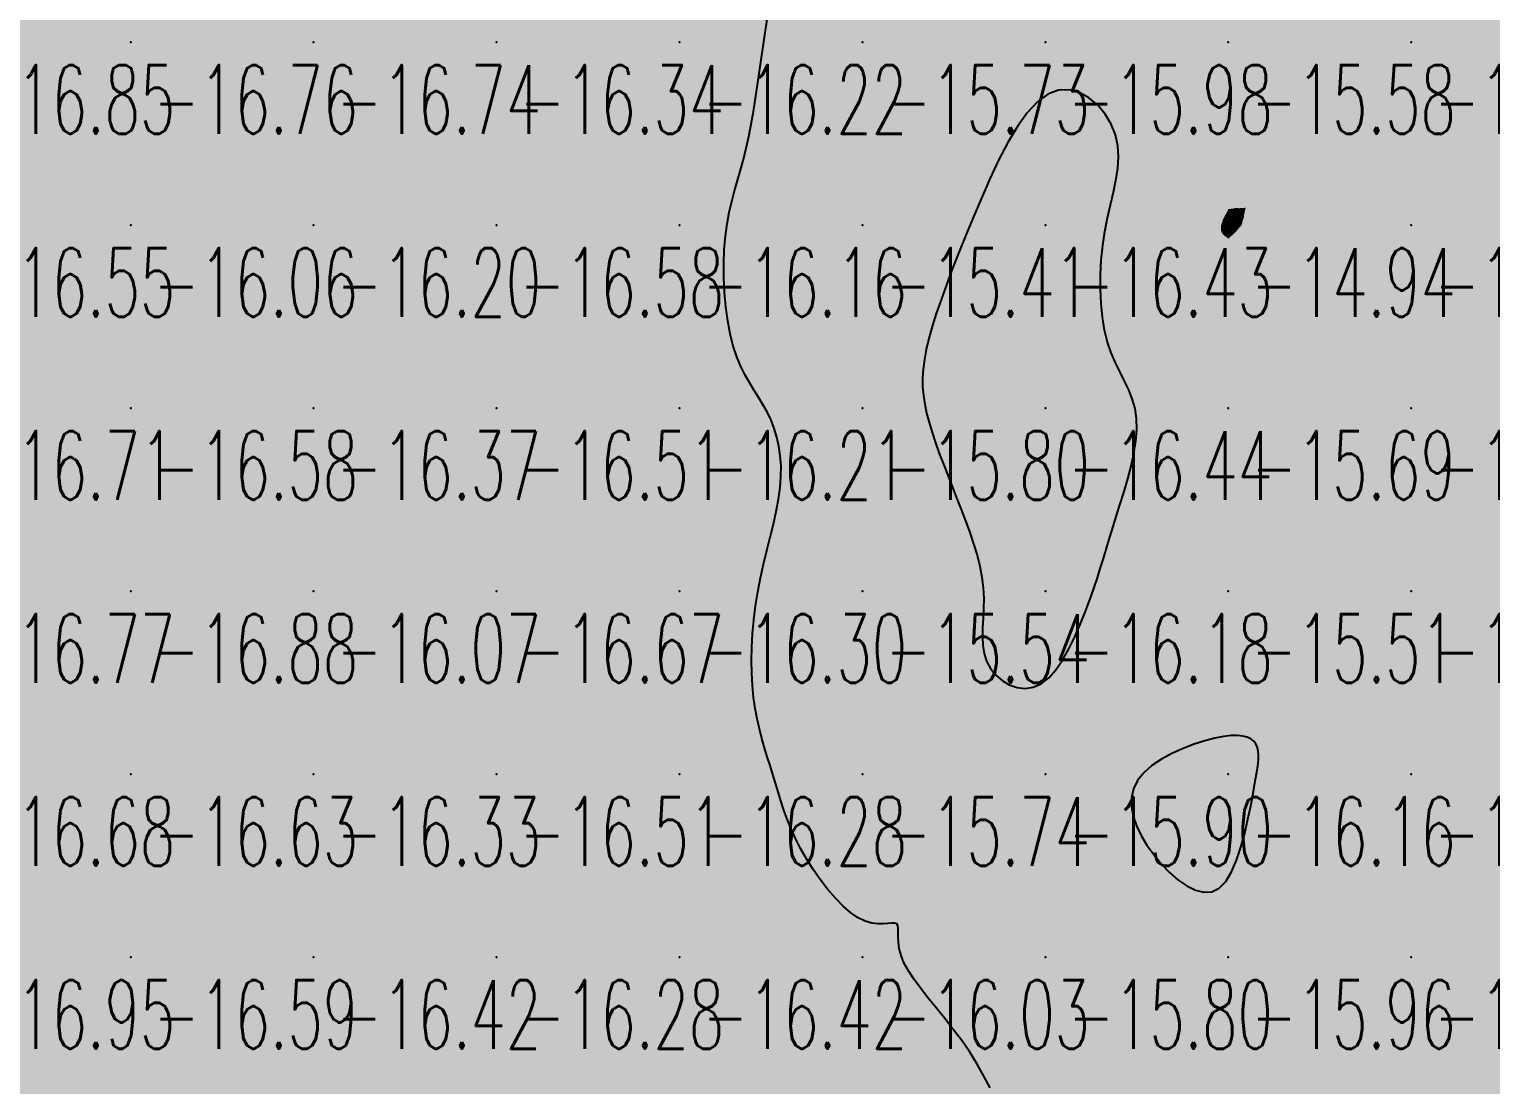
# Model space of a CAD drawing. Header units: millimetres. Extents: x 88261 to 90953, y 390274 to 392322.
# Drawn here: x 89384.7 to 89464.6, y 391890.3 to 391947.9 of the extents above; entities that cross this region are included whole.
import ezdxf
from ezdxf.enums import TextEntityAlignment as Align

# ---------------------------------------------------------------- set-up
doc = ezdxf.new("R2010")
doc.units = ezdxf.units.MM
doc.header["$LTSCALE"] = 25
for name, color, linetype in [('CN_03_00', 7, 'Continuous'), ('CN_04_00', 242, 'Continuous'), ('COTEAlt', 7, 'Continuous'), ('TN_COLORIAGE', 7, 'Continuous')]:
    doc.layers.add(name, color=color, linetype=linetype)
doc.styles.add('Simplex 1.0', font='Simplex.shx', dxfattribs={"width": 0.99, "height": 2.5})
doc.styles.get("Standard").update_dxf_attribs({"font": 'times.ttf'})

# ---------------------------------------------------------------- blocks, each defined once
blk = doc.blocks.new('COTE')
at = {"color": 0}
blk.add_point((0, 0), dxfattribs=at)
at = {"layer": 'COTEAlt'}
blk.add_attdef('ALT', text='', height=3.75, dxfattribs=at).set_placement((1.25, -1.25), align=Align.TOP_LEFT)

msp = doc.modelspace()

# ---------------------------------------------------------------- linework, layer by layer
at = {"layer": 'CN_03_00', "elevation": -16, "flags": 128}
msp.add_lwpolyline([(89437.227, 391890.093), (89436.893, 391890.744), (89436.519, 391891.397), (89436.111, 391892.044), (89435.674, 391892.678), (89435.217, 391893.292), (89434.752, 391893.885), (89434.291, 391894.455), (89433.848, 391895.002), (89433.436, 391895.523), (89433.069, 391896.018), (89432.759, 391896.487), (89432.52, 391896.927), (89432.359, 391897.337), (89432.266, 391897.714), (89432.221, 391898.054), (89432.208, 391898.353), (89432.209, 391898.607), (89432.207, 391898.812), (89432.184, 391898.965), (89432.123, 391899.061), (89432.01, 391899.1), (89431.845, 391899.1), (89431.633, 391899.079), (89431.379, 391899.058), (89431.086, 391899.058), (89430.758, 391899.098), (89430.4, 391899.199), (89430.016, 391899.381), (89429.611, 391899.659), (89429.192, 391900.022), (89428.768, 391900.457), (89428.348, 391900.948), (89427.939, 391901.48), (89427.551, 391902.039), (89427.191, 391902.608), (89426.867, 391903.174), (89426.587, 391903.723), (89426.345, 391904.256), (89426.136, 391904.775), (89425.952, 391905.281), (89425.788, 391905.777), (89425.637, 391906.266), (89425.493, 391906.748), (89425.349, 391907.228), (89425.2, 391907.707), (89425.049, 391908.19), (89424.899, 391908.682), (89424.754, 391909.187), (89424.618, 391909.71), (89424.495, 391910.256), (89424.389, 391910.83), (89424.302, 391911.437), (89424.24, 391912.08), (89424.201, 391912.756), (89424.189, 391913.458), (89424.202, 391914.184), (89424.241, 391914.926), (89424.308, 391915.68), (89424.403, 391916.442), (89424.526, 391917.205), (89424.676, 391917.965), (89424.846, 391918.719), (89425.027, 391919.462), (89425.208, 391920.192), (89425.38, 391920.904), (89425.534, 391921.596), (89425.661, 391922.264), (89425.751, 391922.904), (89425.796, 391923.513), (89425.798, 391924.093), (89425.759, 391924.644), (89425.682, 391925.167), (89425.57, 391925.663), (89425.426, 391926.134), (89425.252, 391926.581), (89425.052, 391927.005), (89424.828, 391927.408), (89424.588, 391927.801), (89424.338, 391928.197), (89424.085, 391928.607), (89423.836, 391929.044), (89423.597, 391929.52), (89423.377, 391930.046), (89423.181, 391930.635), (89423.016, 391931.295), (89422.883, 391932.014), (89422.782, 391932.775), (89422.712, 391933.562), (89422.675, 391934.358), (89422.67, 391935.147), (89422.697, 391935.913), (89422.756, 391936.639), (89422.847, 391937.313), (89422.964, 391937.942), (89423.102, 391938.539), (89423.255, 391939.115), (89423.417, 391939.681), (89423.582, 391940.249), (89423.744, 391940.832), (89423.898, 391941.44), (89424.04, 391942.083), (89424.17, 391942.757), (89424.29, 391943.457), (89424.403, 391944.177), (89424.512, 391944.911), (89424.618, 391945.653), (89424.725, 391946.397), (89424.835, 391947.138), (89424.948, 391947.869), (89425.062, 391948.591)], dxfattribs=at)
for points in [[(89436.879, 391916.843), (89436.87, 391916.291), (89436.842, 391915.757), (89436.815, 391915.243), (89436.804, 391914.75), (89436.826, 391914.279), (89436.898, 391913.831), (89437.037, 391913.407), (89437.255, 391913.012), (89437.543, 391912.656), (89437.889, 391912.355), (89438.279, 391912.123), (89438.7, 391911.974), (89439.138, 391911.923), (89439.582, 391911.985), (89440.016, 391912.173), (89440.431, 391912.496), (89440.823, 391912.938), (89441.193, 391913.474), (89441.539, 391914.081), (89441.86, 391914.737), (89442.157, 391915.418), (89442.428, 391916.101), (89442.673, 391916.762), (89442.892, 391917.383), (89443.09, 391917.971), (89443.272, 391918.535), (89443.444, 391919.087), (89443.612, 391919.636), (89443.78, 391920.194), (89443.955, 391920.771), (89444.142, 391921.377), (89444.343, 391922.02), (89444.55, 391922.692), (89444.751, 391923.382), (89444.933, 391924.076), (89445.084, 391924.765), (89445.193, 391925.436), (89445.247, 391926.077), (89445.235, 391926.677), (89445.149, 391927.229), (89445.001, 391927.743), (89444.804, 391928.233), (89444.575, 391928.715), (89444.33, 391929.203), (89444.083, 391929.712), (89443.85, 391930.257), (89443.647, 391930.852), (89443.485, 391931.507), (89443.368, 391932.216), (89443.292, 391932.965), (89443.257, 391933.743), (89443.262, 391934.537), (89443.305, 391935.336), (89443.384, 391936.127), (89443.499, 391936.898), (89443.645, 391937.639), (89443.806, 391938.352), (89443.966, 391939.038), (89444.104, 391939.7), (89444.203, 391940.343), (89444.245, 391940.967), (89444.212, 391941.577), (89444.084, 391942.175), (89443.85, 391942.759), (89443.52, 391943.309), (89443.109, 391943.797), (89442.632, 391944.197), (89442.106, 391944.485), (89441.546, 391944.632), (89440.968, 391944.614), (89440.387, 391944.404), (89439.817, 391943.986), (89439.261, 391943.383), (89438.721, 391942.627), (89438.198, 391941.75), (89437.695, 391940.785), (89437.212, 391939.765), (89436.752, 391938.722), (89436.315, 391937.689), (89435.903, 391936.693), (89435.519, 391935.74), (89435.163, 391934.834), (89434.838, 391933.974), (89434.546, 391933.164), (89434.288, 391932.404), (89434.066, 391931.697), (89433.883, 391931.045), (89433.739, 391930.446), (89433.633, 391929.893), (89433.566, 391929.376), (89433.535, 391928.884), (89433.54, 391928.407), (89433.579, 391927.935), (89433.652, 391927.458), (89433.757, 391926.965), (89433.893, 391926.448), (89434.057, 391925.909), (89434.244, 391925.349), (89434.451, 391924.771), (89434.674, 391924.178), (89434.909, 391923.573), (89435.152, 391922.958), (89435.399, 391922.336), (89435.647, 391921.709), (89435.889, 391921.08), (89436.118, 391920.452), (89436.329, 391919.827), (89436.514, 391919.208), (89436.668, 391918.598), (89436.784, 391917.998), (89436.855, 391917.413), (89436.879, 391916.843)], [(89450.111, 391901.38), (89450.426, 391901.901), (89450.702, 391902.536), (89450.941, 391903.25), (89451.148, 391904.007), (89451.324, 391904.772), (89451.474, 391905.509), (89451.601, 391906.182), (89451.708, 391906.764), (89451.793, 391907.257), (89451.855, 391907.671), (89451.892, 391908.015), (89451.902, 391908.3), (89451.884, 391908.536), (89451.835, 391908.732), (89451.754, 391908.899), (89451.639, 391909.044), (89451.485, 391909.165), (89451.288, 391909.261), (89451.045, 391909.325), (89450.749, 391909.356), (89450.398, 391909.349), (89449.986, 391909.301), (89449.509, 391909.208), (89448.967, 391909.067), (89448.381, 391908.88), (89447.774, 391908.649), (89447.171, 391908.375), (89446.596, 391908.061), (89446.075, 391907.708), (89445.63, 391907.32), (89445.287, 391906.897), (89445.065, 391906.443), (89444.958, 391905.962), (89444.957, 391905.461), (89445.051, 391904.944), (89445.229, 391904.419), (89445.482, 391903.89), (89445.799, 391903.363), (89446.17, 391902.844), (89446.584, 391902.341), (89447.03, 391901.873), (89447.497, 391901.462), (89447.974, 391901.13), (89448.449, 391900.896), (89448.911, 391900.784), (89449.349, 391900.815), (89449.752, 391901.009), (89450.111, 391901.38)]]:
    msp.add_lwpolyline(points, close=True, dxfattribs=at)
at = {"layer": 'CN_04_00', "elevation": -15, "flags": 128}
msp.add_lwpolyline([(89450.379, 391936.708), (89450.455, 391936.756), (89450.532, 391936.818), (89450.61, 391936.892), (89450.687, 391936.976), (89450.761, 391937.069), (89450.831, 391937.168), (89450.894, 391937.273), (89450.949, 391937.38), (89450.995, 391937.489), (89451.031, 391937.596), (89451.054, 391937.698), (89451.065, 391937.795), (89451.061, 391937.882), (89451.042, 391937.958), (89451.005, 391938.021), (89450.951, 391938.068), (89450.882, 391938.1), (89450.801, 391938.117), (89450.712, 391938.118), (89450.619, 391938.106), (89450.524, 391938.08), (89450.432, 391938.04), (89450.345, 391937.987), (89450.266, 391937.921), (89450.196, 391937.846), (89450.134, 391937.762), (89450.081, 391937.674), (89450.034, 391937.584), (89449.995, 391937.494), (89449.962, 391937.406), (89449.936, 391937.324), (89449.915, 391937.249), (89449.901, 391937.182), (89449.892, 391937.12), (89449.889, 391937.063), (89449.892, 391937.01), (89449.901, 391936.96), (89449.916, 391936.912), (89449.936, 391936.865), (89449.963, 391936.818), (89449.995, 391936.774), (89450.033, 391936.734), (89450.077, 391936.7), (89450.126, 391936.676), (89450.181, 391936.662), (89450.242, 391936.662), (89450.308, 391936.676), (89450.379, 391936.708)], close=True, dxfattribs=at)
at = {"layer": 'TN_COLORIAGE', "color": 183}
for points in [[(89380.249, 391957.239, -16.871), (89380.249, 391947.239, -16.871), (89390.249, 391957.239, -16.871)], [(89380.249, 391947.239, -16.871), (89390.249, 391947.239, -16.871), (89390.249, 391957.239, -16.871)], [(89390.249, 391957.239, -16.966), (89390.249, 391947.239, -16.966), (89400.249, 391957.239, -16.966)], [(89390.249, 391947.239, -16.966), (89400.249, 391947.239, -16.966), (89400.249, 391957.239, -16.966)], [(89400.249, 391947.239, -16.666), (89410.249, 391947.239, -16.666), (89410.249, 391957.239, -16.666)], [(89400.249, 391957.239, -16.666), (89400.249, 391947.239, -16.666), (89410.249, 391957.239, -16.666)], [(89410.249, 391957.239, -16.138), (89410.249, 391947.239, -16.138), (89420.249, 391957.239, -16.138)], [(89410.249, 391947.239, -16.138), (89420.249, 391947.239, -16.138), (89420.249, 391957.239, -16.138)], [(89420.249, 391947.239, -16), (89425.837, 391952.828, -16), (89420.249, 391957.239, -16), (89424.669, 391957.239, -16)], [(89424.781, 391947.239, -16.221), (89425.837, 391952.828, -16.221), (89420.249, 391947.239, -16.221)], [(89380.249, 391947.239, -16.764), (89380.249, 391937.239, -16.764), (89390.249, 391947.239, -16.764)], [(89380.249, 391937.239, -16.764), (89390.249, 391937.239, -16.764), (89390.249, 391947.239, -16.764)], [(89390.249, 391947.239, -16.737), (89390.249, 391937.239, -16.737), (89400.249, 391947.239, -16.737)], [(89390.249, 391937.239, -16.737), (89400.249, 391937.239, -16.737), (89400.249, 391947.239, -16.737)], [(89400.249, 391947.239, -16.335), (89400.249, 391937.239, -16.335), (89410.249, 391947.239, -16.335)], [(89400.249, 391937.239, -16.335), (89410.249, 391937.239, -16.335), (89410.249, 391947.239, -16.335)], [(89410.249, 391937.239, -16.221), (89420.249, 391937.239, -16.221), (89420.249, 391947.239, -16.221)], [(89410.249, 391947.239, -16.221), (89410.249, 391937.239, -16.221), (89420.249, 391947.239, -16.221)], [(89420.249, 391947.239, -16), (89424.781, 391947.239, -16), (89420.249, 391937.239, -16), (89424.05, 391941.04, -16)], [(89436.046, 391937.239, -16.429), (89440.249, 391946.729, -16.429), (89440.249, 391937.239, -16.429)], [(89445.28, 391942.271, -16.429), (89440.249, 391946.729, -16.429), (89440.249, 391937.239, -16.429)], [(89443.136, 391937.239, -16.429), (89445.28, 391942.271, -16.429), (89440.249, 391937.239, -16.429)], [(89422.411, 391937.239, -16.163), (89424.05, 391941.04, -16.163), (89420.249, 391937.239, -16.163)], [(89380.249, 391927.239, -16.058), (89390.249, 391927.239, -16.058), (89390.249, 391937.239, -16.058)], [(89380.249, 391937.239, -16.058), (89380.249, 391927.239, -16.058), (89390.249, 391937.239, -16.058)], [(89390.249, 391937.239, -16.202), (89390.249, 391927.239, -16.202), (89400.249, 391937.239, -16.202)], [(89390.249, 391927.239, -16.202), (89400.249, 391927.239, -16.202), (89400.249, 391937.239, -16.202)], [(89400.249, 391937.239, -16.581), (89400.249, 391927.239, -16.581), (89410.249, 391937.239, -16.581)], [(89400.249, 391927.239, -16.581), (89410.249, 391927.239, -16.581), (89410.249, 391937.239, -16.581)], [(89410.249, 391927.239, -16.163), (89420.249, 391927.239, -16.163), (89420.249, 391937.239, -16.163)], [(89410.249, 391937.239, -16.163), (89410.249, 391927.239, -16.163), (89420.249, 391937.239, -16.163)], [(89420.249, 391927.239, -16), (89422.843, 391929.833, -16), (89420.249, 391937.239, -16), (89422.411, 391937.239, -16)], [(89440.249, 391927.239, -16), (89433.424, 391927.239, -16), (89440.249, 391937.239, -16), (89433.457, 391930.447, -16)], [(89436.046, 391937.239, -16.429), (89433.457, 391930.447, -16.429), (89440.249, 391937.239, -16.429)], [(89440.249, 391927.239, -16), (89443.168, 391930.158, -16), (89440.249, 391937.239, -16), (89443.136, 391937.239, -16)], [(89443.168, 391930.158, -16.435), (89446.072, 391927.239, -16.435), (89440.249, 391927.239, -16.435)], [(89422.843, 391929.833, -16.207), (89425.306, 391927.239, -16.207), (89420.249, 391927.239, -16.207)], [(89380.249, 391927.239, -16.583), (89380.249, 391917.239, -16.583), (89390.249, 391927.239, -16.583)], [(89380.249, 391917.239, -16.583), (89390.249, 391917.239, -16.583), (89390.249, 391927.239, -16.583)], [(89390.249, 391927.239, -16.371), (89390.249, 391917.239, -16.371), (89400.249, 391927.239, -16.371)], [(89390.249, 391917.239, -16.371), (89400.249, 391917.239, -16.371), (89400.249, 391927.239, -16.371)], [(89400.249, 391917.239, -16.509), (89410.249, 391917.239, -16.509), (89410.249, 391927.239, -16.509)], [(89400.249, 391927.239, -16.509), (89400.249, 391917.239, -16.509), (89410.249, 391927.239, -16.509)], [(89410.249, 391917.239, -16.207), (89420.249, 391917.239, -16.207), (89420.249, 391927.239, -16.207)], [(89410.249, 391927.239, -16.207), (89410.249, 391917.239, -16.207), (89420.249, 391927.239, -16.207)], [(89420.249, 391917.239, -16), (89426.245, 391923.236, -16), (89420.249, 391927.239, -16), (89425.306, 391927.239, -16)], [(89435.393, 391922.384, -16.435), (89433.424, 391927.239, -16.435), (89440.249, 391927.239, -16.435)], [(89440.249, 391927.239, -16), (89435.393, 391922.384, -16), (89440.249, 391917.239, -16), (89437.398, 391917.239, -16)], [(89440.249, 391927.239, -16), (89446.072, 391927.239, -16), (89440.249, 391917.239, -16), (89443.955, 391920.946, -16)], [(89424.216, 391917.239, -16.303), (89426.245, 391923.236, -16.303), (89420.249, 391917.239, -16.303)], [(89442.958, 391917.239, -16.184), (89443.955, 391920.946, -16.184), (89440.249, 391917.239, -16.184)], [(89380.249, 391917.239, -16.882), (89380.249, 391907.239, -16.882), (89390.249, 391917.239, -16.882)], [(89380.249, 391907.239, -16.882), (89390.249, 391907.239, -16.882), (89390.249, 391917.239, -16.882)], [(89390.249, 391917.239, -16.066), (89390.249, 391907.239, -16.066), (89400.249, 391917.239, -16.066)], [(89390.249, 391907.239, -16.066), (89400.249, 391907.239, -16.066), (89400.249, 391917.239, -16.066)], [(89400.249, 391907.239, -16.672), (89410.249, 391907.239, -16.672), (89410.249, 391917.239, -16.672)], [(89400.249, 391917.239, -16.672), (89400.249, 391907.239, -16.672), (89410.249, 391917.239, -16.672)], [(89410.249, 391907.239, -16.303), (89420.249, 391907.239, -16.303), (89420.249, 391917.239, -16.303)], [(89410.249, 391917.239, -16.303), (89410.249, 391907.239, -16.303), (89420.249, 391917.239, -16.303)], [(89420.249, 391917.239, -16), (89424.216, 391917.239, -16), (89420.249, 391907.239, -16), (89424.046, 391911.036, -16)], [(89436.144, 391913.135, -16.184), (89440.249, 391910.666, -16.184), (89440.249, 391917.239, -16.184)], [(89437.398, 391917.239, -16.184), (89436.144, 391913.135, -16.184), (89440.249, 391917.239, -16.184)], [(89442.958, 391917.239, -16.184), (89440.249, 391910.666, -16.184), (89440.249, 391917.239, -16.184)], [(89424.046, 391911.036, -16.282), (89425.415, 391907.239, -16.282), (89420.249, 391907.239, -16.282)], [(89450.249, 391909.725, -16.164), (89443.942, 391907.239, -16.164), (89450.249, 391907.239, -16.164)], [(89452.116, 391909.107, -16.164), (89450.249, 391909.725, -16.164), (89450.249, 391907.239, -16.164)], [(89451.81, 391907.239, -16.164), (89452.116, 391909.107, -16.164), (89450.249, 391907.239, -16.164)], [(89380.249, 391897.239, -16.63), (89390.249, 391897.239, -16.63), (89390.249, 391907.239, -16.63)], [(89380.249, 391907.239, -16.63), (89380.249, 391897.239, -16.63), (89390.249, 391907.239, -16.63)], [(89390.249, 391897.239, -16.328), (89400.249, 391897.239, -16.328), (89400.249, 391907.239, -16.328)], [(89390.249, 391907.239, -16.328), (89390.249, 391897.239, -16.328), (89400.249, 391907.239, -16.328)], [(89400.249, 391897.239, -16.51), (89410.249, 391897.239, -16.51), (89410.249, 391907.239, -16.51)], [(89400.249, 391907.239, -16.51), (89400.249, 391897.239, -16.51), (89410.249, 391907.239, -16.51)], [(89410.249, 391907.239, -16.282), (89410.249, 391897.239, -16.282), (89420.249, 391907.239, -16.282)], [(89410.249, 391897.239, -16.282), (89420.249, 391897.239, -16.282), (89420.249, 391907.239, -16.282)], [(89420.249, 391897.239, -16), (89426.385, 391903.375, -16), (89420.249, 391907.239, -16), (89425.415, 391907.239, -16)], [(89445.708, 391902.698, -16.164), (89443.942, 391907.239, -16.164), (89450.249, 391907.239, -16.164)], [(89445.708, 391902.698, -16.164), (89450.249, 391899.03, -16.164), (89450.249, 391907.239, -16.164)], [(89451.81, 391907.239, -16.164), (89450.249, 391899.03, -16.164), (89450.249, 391907.239, -16.164)], [(89420.249, 391897.239, -16), (89426.385, 391903.375, -16), (89430.249, 391897.239, -16), (89430.249, 391898.302, -16)], [(89431.624, 391897.239, -16.031), (89432.716, 391899.706, -16.031), (89430.249, 391897.239, -16.031)], [(89430.249, 391898.302, -16.031), (89432.716, 391899.706, -16.031), (89430.249, 391897.239, -16.031)], [(89380.249, 391893.79, -16.586), (89382.122, 391889.113, -16.586), (89380.249, 391897.239, -16.586), (89390.249, 391897.239, -16.586)], [(89382.43, 391887.239, -16.586), (89382.122, 391889.113, -16.586), (89390.249, 391887.239, -16.586), (89390.249, 391897.239, -16.586)], [(89390.249, 391887.239, -16.424), (89400.249, 391887.239, -16.424), (89400.249, 391897.239, -16.424)], [(89390.249, 391897.239, -16.424), (89390.249, 391887.239, -16.424), (89400.249, 391897.239, -16.424)], [(89400.249, 391897.239, -16.284), (89400.249, 391887.239, -16.284), (89410.249, 391897.239, -16.284)], [(89400.249, 391887.239, -16.284), (89410.249, 391887.239, -16.284), (89410.249, 391897.239, -16.284)], [(89410.249, 391897.239, -16.419), (89410.249, 391887.239, -16.419), (89420.249, 391897.239, -16.419)], [(89410.249, 391887.239, -16.419), (89420.249, 391887.239, -16.419), (89420.249, 391897.239, -16.419)], [(89420.249, 391887.239, -16.031), (89430.249, 391887.239, -16.031), (89430.249, 391897.239, -16.031)], [(89420.249, 391897.239, -16.031), (89420.249, 391887.239, -16.031), (89430.249, 391897.239, -16.031)], [(89430.249, 391887.239, -16), (89435.906, 391892.897, -16), (89430.249, 391897.239, -16), (89431.624, 391897.239, -16)], [(89435.906, 391892.897, -16.256), (89438.796, 391887.239, -16.256), (89430.249, 391887.239, -16.256)]]:
    msp.add_solid(points, dxfattribs=at)
at = {"layer": 'TN_COLORIAGE', "color": 241}
for points in [[(89425.837, 391952.828, -15.734), (89424.781, 391947.239, -15.734), (89430.249, 391957.239, -15.734), (89430.249, 391947.239, -15.734)], [(89430.249, 391957.239, -15.601), (89430.249, 391947.239, -15.601), (89440.249, 391957.239, -15.601)], [(89430.249, 391947.239, -15.601), (89440.249, 391947.239, -15.601), (89440.249, 391957.239, -15.601)], [(89440.249, 391957.239, -15.747), (89440.249, 391947.239, -15.747), (89450.249, 391957.239, -15.747)], [(89440.249, 391947.239, -15.747), (89450.249, 391947.239, -15.747), (89450.249, 391957.239, -15.747)], [(89450.249, 391957.239, -15.356), (89450.249, 391947.239, -15.356), (89460.249, 391957.239, -15.356)], [(89450.249, 391947.239, -15.356), (89460.249, 391947.239, -15.356), (89460.249, 391957.239, -15.356)], [(89460.249, 391947.239, -15.321), (89470.249, 391947.239, -15.321), (89470.249, 391957.239, -15.321)], [(89460.249, 391957.239, -15.321), (89460.249, 391947.239, -15.321), (89470.249, 391957.239, -15.321)], [(89424.05, 391941.04, -15.409), (89422.411, 391937.239, -15.409), (89430.249, 391947.239, -15.409), (89430.249, 391937.239, -15.409)], [(89424.05, 391941.04, -15.734), (89424.781, 391947.239, -15.734), (89430.249, 391947.239, -15.734)], [(89430.249, 391947.239, -15.977), (89430.249, 391937.239, -15.977), (89440.249, 391947.239, -15.977)], [(89440.249, 391946.729, -15.409), (89436.046, 391937.239, -15.409), (89440.249, 391947.239, -15.409), (89430.249, 391937.239, -15.409)], [(89440.249, 391946.729, -15.577), (89445.28, 391942.271, -15.577), (89440.249, 391947.239, -15.577), (89450.249, 391947.239, -15.577)], [(89445.28, 391942.271, -15), (89443.136, 391937.239, -15), (89450.249, 391947.239, -15), (89449.873, 391937.239, -15)], [(89449.873, 391937.239, -15.577), (89450.249, 391938.122, -15.577), (89450.249, 391947.239, -15.577)], [(89450.249, 391947.239, -15), (89450.249, 391938.122, -15), (89460.249, 391947.239, -15), (89451.201, 391938.191, -15)], [(89460.249, 391937.239, -15), (89450.978, 391937.239, -15), (89460.249, 391947.239, -15), (89451.201, 391938.191, -15)], [(89460.249, 391937.239, -15.068), (89470.249, 391937.239, -15.068), (89470.249, 391947.239, -15.068)], [(89460.249, 391947.239, -15.068), (89460.249, 391937.239, -15.068), (89470.249, 391947.239, -15.068)], [(89422.411, 391937.239, -15.409), (89422.843, 391929.833, -15.409), (89430.249, 391937.239, -15.409)], [(89425.306, 391927.239, -15.409), (89422.843, 391929.833, -15.409), (89430.249, 391927.239, -15.409), (89430.249, 391937.239, -15.409)], [(89433.457, 391930.447, -15.409), (89436.046, 391937.239, -15.409), (89430.249, 391927.239, -15.409), (89430.249, 391937.239, -15.409)], [(89443.136, 391937.239, -15), (89443.168, 391930.158, -15), (89449.873, 391937.239, -15), (89449.874, 391936.865, -15)], [(89450.249, 391927.239, -15.71), (89460.249, 391927.239, -15.71), (89460.249, 391937.239, -15.71)], [(89460.249, 391937.239, -15), (89450.978, 391937.239, -15), (89450.249, 391927.239, -15), (89450.249, 391936.489, -15)], [(89460.249, 391927.239, -15.508), (89470.249, 391927.239, -15.508), (89470.249, 391937.239, -15.508)], [(89460.249, 391937.239, -15.508), (89460.249, 391927.239, -15.508), (89470.249, 391937.239, -15.508)], [(89446.072, 391927.239, -15), (89443.168, 391930.158, -15), (89450.249, 391927.239, -15), (89449.874, 391936.865, -15)], [(89449.874, 391936.865, -15.688), (89450.249, 391936.489, -15.688), (89450.249, 391927.239, -15.688)], [(89433.457, 391930.447, -15.798), (89433.424, 391927.239, -15.798), (89430.249, 391927.239, -15.798)], [(89426.245, 391923.236, -15.539), (89424.216, 391917.239, -15.539), (89430.249, 391927.239, -15.539), (89430.249, 391917.239, -15.539)], [(89425.306, 391927.239, -15.798), (89426.245, 391923.236, -15.798), (89430.249, 391927.239, -15.798)], [(89433.424, 391927.239, -15.539), (89435.393, 391922.384, -15.539), (89430.249, 391927.239, -15.539), (89430.249, 391917.239, -15.539)], [(89443.955, 391920.946, -15.505), (89442.958, 391917.239, -15.505), (89450.249, 391927.239, -15.505), (89450.249, 391917.239, -15.505)], [(89443.955, 391920.946, -15.688), (89446.072, 391927.239, -15.688), (89450.249, 391927.239, -15.688)], [(89450.249, 391917.239, -15.378), (89460.249, 391917.239, -15.378), (89460.249, 391927.239, -15.378)], [(89450.249, 391927.239, -15.378), (89450.249, 391917.239, -15.378), (89460.249, 391927.239, -15.378)], [(89460.249, 391917.239, -15.694), (89470.249, 391917.239, -15.694), (89470.249, 391927.239, -15.694)], [(89460.249, 391927.239, -15.694), (89460.249, 391917.239, -15.694), (89470.249, 391927.239, -15.694)], [(89437.398, 391917.239, -15.539), (89435.393, 391922.384, -15.539), (89430.249, 391917.239, -15.539)], [(89424.046, 391911.036, -15.539), (89424.216, 391917.239, -15.539), (89430.249, 391917.239, -15.539)], [(89425.415, 391907.239, -15.539), (89424.046, 391911.036, -15.539), (89430.249, 391907.239, -15.539), (89430.249, 391917.239, -15.539)], [(89436.144, 391913.135, -15.539), (89437.398, 391917.239, -15.539), (89430.249, 391907.239, -15.539), (89430.249, 391917.239, -15.539)], [(89443.942, 391907.239, -15.505), (89450.249, 391909.725, -15.505), (89440.249, 391907.239, -15.505), (89450.249, 391917.239, -15.505)], [(89440.249, 391910.666, -15.505), (89442.958, 391917.239, -15.505), (89440.249, 391907.239, -15.505), (89450.249, 391917.239, -15.505)], [(89450.249, 391909.725, -15.287), (89452.116, 391909.107, -15.287), (89450.249, 391917.239, -15.287), (89460.249, 391917.239, -15.287)], [(89452.116, 391909.107, -15.116), (89451.81, 391907.239, -15.116), (89460.249, 391917.239, -15.116), (89460.249, 391907.239, -15.116)], [(89460.249, 391917.239, -15.487), (89460.249, 391907.239, -15.487), (89470.249, 391917.239, -15.487)], [(89460.249, 391907.239, -15.487), (89470.249, 391907.239, -15.487), (89470.249, 391917.239, -15.487)], [(89440.249, 391910.666, -15.736), (89436.144, 391913.135, -15.736), (89440.249, 391907.239, -15.736), (89430.249, 391907.239, -15.736)], [(89425.415, 391907.239, -15.736), (89426.385, 391903.375, -15.736), (89430.249, 391907.239, -15.736)], [(89430.249, 391898.302, -15.736), (89426.385, 391903.375, -15.736), (89430.249, 391907.239, -15.736)], [(89432.716, 391899.706, -15.736), (89430.249, 391898.302, -15.736), (89440.249, 391907.239, -15.736), (89430.249, 391907.239, -15.736)], [(89432.716, 391899.706, -15.803), (89431.624, 391897.239, -15.803), (89440.249, 391907.239, -15.803), (89440.249, 391897.239, -15.803)], [(89443.942, 391907.239, -15.803), (89445.708, 391902.698, -15.803), (89440.249, 391907.239, -15.803), (89440.249, 391897.239, -15.803)], [(89450.249, 391899.03, -15.116), (89451.81, 391907.239, -15.116), (89450.249, 391897.239, -15.116), (89460.249, 391907.239, -15.116)], [(89450.249, 391897.239, -15.116), (89460.249, 391897.239, -15.116), (89460.249, 391907.239, -15.116)], [(89460.249, 391907.239, -15.299), (89460.249, 391897.239, -15.299), (89470.249, 391907.239, -15.299)], [(89460.249, 391897.239, -15.299), (89470.249, 391897.239, -15.299), (89470.249, 391907.239, -15.299)], [(89450.249, 391899.03, -15.803), (89445.708, 391902.698, -15.803), (89450.249, 391897.239, -15.803), (89440.249, 391897.239, -15.803)], [(89431.624, 391897.239, -15.803), (89435.906, 391892.897, -15.803), (89440.249, 391897.239, -15.803)], [(89438.796, 391887.239, -15.803), (89435.906, 391892.897, -15.803), (89440.249, 391887.239, -15.803), (89440.249, 391897.239, -15.803)], [(89440.249, 391897.239, -15.964), (89440.249, 391887.239, -15.964), (89450.249, 391897.239, -15.964)], [(89440.249, 391887.239, -15.964), (89450.249, 391887.239, -15.964), (89450.249, 391897.239, -15.964)], [(89450.249, 391897.239, -15.588), (89450.249, 391887.239, -15.588), (89460.249, 391897.239, -15.588)], [(89450.249, 391887.239, -15.588), (89460.249, 391887.239, -15.588), (89460.249, 391897.239, -15.588)], [(89460.249, 391887.239, -15.436), (89470.249, 391887.239, -15.436), (89470.249, 391897.239, -15.436)], [(89460.249, 391897.239, -15.436), (89460.249, 391887.239, -15.436), (89470.249, 391897.239, -15.436)]]:
    msp.add_solid(points, dxfattribs=at)
at = {"layer": 'TN_COLORIAGE', "color": 231}
for points in [[(89450.249, 391938.122, -14.944), (89449.873, 391937.239, -14.944), (89450.249, 391937.239, -14.944)], [(89451.201, 391938.191, -14.944), (89450.249, 391938.122, -14.944), (89450.249, 391937.239, -14.944)], [(89451.201, 391938.191, -14.944), (89450.978, 391937.239, -14.944), (89450.249, 391937.239, -14.944)], [(89449.873, 391937.239, -14.944), (89449.874, 391936.865, -14.944), (89450.249, 391937.239, -14.944)], [(89450.249, 391936.489, -14.944), (89449.874, 391936.865, -14.944), (89450.249, 391937.239, -14.944)], [(89450.249, 391936.489, -14.944), (89450.978, 391937.239, -14.944), (89450.249, 391937.239, -14.944)]]:
    msp.add_solid(points, dxfattribs=at)

# ---------------------------------------------------------------- block references
at = {"layer": 'COTEAlt'}
ref = msp.add_blockref('COTE', (89380.249, 391947.239), dxfattribs=at)
ref.add_attrib('ALT', '-16.85', dxfattribs={"height": 3.75, "style": 'Simplex 1.0', "width": 0.6}).set_placement((89381.499, 391945.989), align=Align.TOP_LEFT)
ref = msp.add_blockref('COTE', (89390.249, 391947.239), dxfattribs=at)
ref.add_attrib('ALT', '-16.76', dxfattribs={"height": 3.75, "style": 'Simplex 1.0', "width": 0.6}).set_placement((89391.499, 391945.989), align=Align.TOP_LEFT)
ref = msp.add_blockref('COTE', (89400.249, 391947.239), dxfattribs=at)
ref.add_attrib('ALT', '-16.74', dxfattribs={"height": 3.75, "style": 'Simplex 1.0', "width": 0.6}).set_placement((89401.499, 391945.989), align=Align.TOP_LEFT)
ref = msp.add_blockref('COTE', (89410.249, 391947.239), dxfattribs=at)
ref.add_attrib('ALT', '-16.34', dxfattribs={"height": 3.75, "style": 'Simplex 1.0', "width": 0.6}).set_placement((89411.499, 391945.989), align=Align.TOP_LEFT)
ref = msp.add_blockref('COTE', (89420.249, 391947.239), dxfattribs=at)
ref.add_attrib('ALT', '-16.22', dxfattribs={"height": 3.75, "style": 'Simplex 1.0', "width": 0.6}).set_placement((89421.499, 391945.989), align=Align.TOP_LEFT)
ref = msp.add_blockref('COTE', (89430.249, 391947.239), dxfattribs=at)
ref.add_attrib('ALT', '-15.73', dxfattribs={"height": 3.75, "style": 'Simplex 1.0', "width": 0.6}).set_placement((89431.499, 391945.989), align=Align.TOP_LEFT)
ref = msp.add_blockref('COTE', (89440.249, 391947.239), dxfattribs=at)
ref.add_attrib('ALT', '-15.98', dxfattribs={"height": 3.75, "style": 'Simplex 1.0', "width": 0.6}).set_placement((89441.499, 391945.989), align=Align.TOP_LEFT)
ref = msp.add_blockref('COTE', (89450.249, 391947.239), dxfattribs=at)
ref.add_attrib('ALT', '-15.58', dxfattribs={"height": 3.75, "style": 'Simplex 1.0', "width": 0.6}).set_placement((89451.499, 391945.989), align=Align.TOP_LEFT)
ref = msp.add_blockref('COTE', (89460.249, 391947.239), dxfattribs=at)
ref.add_attrib('ALT', '-15.53', dxfattribs={"height": 3.75, "style": 'Simplex 1.0', "width": 0.6}).set_placement((89461.499, 391945.989), align=Align.TOP_LEFT)
ref = msp.add_blockref('COTE', (89380.249, 391937.239), dxfattribs=at)
ref.add_attrib('ALT', '-16.55', dxfattribs={"height": 3.75, "style": 'Simplex 1.0', "width": 0.6}).set_placement((89381.499, 391935.989), align=Align.TOP_LEFT)
ref = msp.add_blockref('COTE', (89390.249, 391937.239), dxfattribs=at)
ref.add_attrib('ALT', '-16.06', dxfattribs={"height": 3.75, "style": 'Simplex 1.0', "width": 0.6}).set_placement((89391.499, 391935.989), align=Align.TOP_LEFT)
ref = msp.add_blockref('COTE', (89400.249, 391937.239), dxfattribs=at)
ref.add_attrib('ALT', '-16.20', dxfattribs={"height": 3.75, "style": 'Simplex 1.0', "width": 0.6}).set_placement((89401.499, 391935.989), align=Align.TOP_LEFT)
ref = msp.add_blockref('COTE', (89410.249, 391937.239), dxfattribs=at)
ref.add_attrib('ALT', '-16.58', dxfattribs={"height": 3.75, "style": 'Simplex 1.0', "width": 0.6}).set_placement((89411.499, 391935.989), align=Align.TOP_LEFT)
ref = msp.add_blockref('COTE', (89420.249, 391937.239), dxfattribs=at)
ref.add_attrib('ALT', '-16.16', dxfattribs={"height": 3.75, "style": 'Simplex 1.0', "width": 0.6}).set_placement((89421.499, 391935.989), align=Align.TOP_LEFT)
ref = msp.add_blockref('COTE', (89430.249, 391937.239), dxfattribs=at)
ref.add_attrib('ALT', '-15.41', dxfattribs={"height": 3.75, "style": 'Simplex 1.0', "width": 0.6}).set_placement((89431.499, 391935.989), align=Align.TOP_LEFT)
ref = msp.add_blockref('COTE', (89440.249, 391937.239), dxfattribs=at)
ref.add_attrib('ALT', '-16.43', dxfattribs={"height": 3.75, "style": 'Simplex 1.0', "width": 0.6}).set_placement((89441.499, 391935.989), align=Align.TOP_LEFT)
ref = msp.add_blockref('COTE', (89450.249, 391937.239), dxfattribs=at)
ref.add_attrib('ALT', '-14.94', dxfattribs={"height": 3.75, "style": 'Simplex 1.0', "width": 0.6}).set_placement((89451.499, 391935.989), align=Align.TOP_LEFT)
ref = msp.add_blockref('COTE', (89460.249, 391937.239), dxfattribs=at)
ref.add_attrib('ALT', '-15.71', dxfattribs={"height": 3.75, "style": 'Simplex 1.0', "width": 0.6}).set_placement((89461.499, 391935.989), align=Align.TOP_LEFT)
ref = msp.add_blockref('COTE', (89380.249, 391927.239), dxfattribs=at)
ref.add_attrib('ALT', '-16.71', dxfattribs={"height": 3.75, "style": 'Simplex 1.0', "width": 0.6}).set_placement((89381.499, 391925.989), align=Align.TOP_LEFT)
ref = msp.add_blockref('COTE', (89390.249, 391927.239), dxfattribs=at)
ref.add_attrib('ALT', '-16.58', dxfattribs={"height": 3.75, "style": 'Simplex 1.0', "width": 0.6}).set_placement((89391.499, 391925.989), align=Align.TOP_LEFT)
ref = msp.add_blockref('COTE', (89400.249, 391927.239), dxfattribs=at)
ref.add_attrib('ALT', '-16.37', dxfattribs={"height": 3.75, "style": 'Simplex 1.0', "width": 0.6}).set_placement((89401.499, 391925.989), align=Align.TOP_LEFT)
ref = msp.add_blockref('COTE', (89410.249, 391927.239), dxfattribs=at)
ref.add_attrib('ALT', '-16.51', dxfattribs={"height": 3.75, "style": 'Simplex 1.0', "width": 0.6}).set_placement((89411.499, 391925.989), align=Align.TOP_LEFT)
ref = msp.add_blockref('COTE', (89420.249, 391927.239), dxfattribs=at)
ref.add_attrib('ALT', '-16.21', dxfattribs={"height": 3.75, "style": 'Simplex 1.0', "width": 0.6}).set_placement((89421.499, 391925.989), align=Align.TOP_LEFT)
ref = msp.add_blockref('COTE', (89430.249, 391927.239), dxfattribs=at)
ref.add_attrib('ALT', '-15.80', dxfattribs={"height": 3.75, "style": 'Simplex 1.0', "width": 0.6}).set_placement((89431.499, 391925.989), align=Align.TOP_LEFT)
ref = msp.add_blockref('COTE', (89440.249, 391927.239), dxfattribs=at)
ref.add_attrib('ALT', '-16.44', dxfattribs={"height": 3.75, "style": 'Simplex 1.0', "width": 0.6}).set_placement((89441.499, 391925.989), align=Align.TOP_LEFT)
ref = msp.add_blockref('COTE', (89450.249, 391927.239), dxfattribs=at)
ref.add_attrib('ALT', '-15.69', dxfattribs={"height": 3.75, "style": 'Simplex 1.0', "width": 0.6}).set_placement((89451.499, 391925.989), align=Align.TOP_LEFT)
ref = msp.add_blockref('COTE', (89460.249, 391927.239), dxfattribs=at)
ref.add_attrib('ALT', '-15.38', dxfattribs={"height": 3.75, "style": 'Simplex 1.0', "width": 0.6}).set_placement((89461.499, 391925.989), align=Align.TOP_LEFT)
ref = msp.add_blockref('COTE', (89380.249, 391917.239), dxfattribs=at)
ref.add_attrib('ALT', '-16.77', dxfattribs={"height": 3.75, "style": 'Simplex 1.0', "width": 0.6}).set_placement((89381.499, 391915.989), align=Align.TOP_LEFT)
ref = msp.add_blockref('COTE', (89390.249, 391917.239), dxfattribs=at)
ref.add_attrib('ALT', '-16.88', dxfattribs={"height": 3.75, "style": 'Simplex 1.0', "width": 0.6}).set_placement((89391.499, 391915.989), align=Align.TOP_LEFT)
ref = msp.add_blockref('COTE', (89400.249, 391917.239), dxfattribs=at)
ref.add_attrib('ALT', '-16.07', dxfattribs={"height": 3.75, "style": 'Simplex 1.0', "width": 0.6}).set_placement((89401.499, 391915.989), align=Align.TOP_LEFT)
ref = msp.add_blockref('COTE', (89410.249, 391917.239), dxfattribs=at)
ref.add_attrib('ALT', '-16.67', dxfattribs={"height": 3.75, "style": 'Simplex 1.0', "width": 0.6}).set_placement((89411.499, 391915.989), align=Align.TOP_LEFT)
ref = msp.add_blockref('COTE', (89420.249, 391917.239), dxfattribs=at)
ref.add_attrib('ALT', '-16.30', dxfattribs={"height": 3.75, "style": 'Simplex 1.0', "width": 0.6}).set_placement((89421.499, 391915.989), align=Align.TOP_LEFT)
ref = msp.add_blockref('COTE', (89430.249, 391917.239), dxfattribs=at)
ref.add_attrib('ALT', '-15.54', dxfattribs={"height": 3.75, "style": 'Simplex 1.0', "width": 0.6}).set_placement((89431.499, 391915.989), align=Align.TOP_LEFT)
ref = msp.add_blockref('COTE', (89440.249, 391917.239), dxfattribs=at)
ref.add_attrib('ALT', '-16.18', dxfattribs={"height": 3.75, "style": 'Simplex 1.0', "width": 0.6}).set_placement((89441.499, 391915.989), align=Align.TOP_LEFT)
ref = msp.add_blockref('COTE', (89450.249, 391917.239), dxfattribs=at)
ref.add_attrib('ALT', '-15.51', dxfattribs={"height": 3.75, "style": 'Simplex 1.0', "width": 0.6}).set_placement((89451.499, 391915.989), align=Align.TOP_LEFT)
ref = msp.add_blockref('COTE', (89460.249, 391917.239), dxfattribs=at)
ref.add_attrib('ALT', '-15.29', dxfattribs={"height": 3.75, "style": 'Simplex 1.0', "width": 0.6}).set_placement((89461.499, 391915.989), align=Align.TOP_LEFT)
ref = msp.add_blockref('COTE', (89380.249, 391907.239), dxfattribs=at)
ref.add_attrib('ALT', '-16.68', dxfattribs={"height": 3.75, "style": 'Simplex 1.0', "width": 0.6}).set_placement((89381.499, 391905.989), align=Align.TOP_LEFT)
ref = msp.add_blockref('COTE', (89390.249, 391907.239), dxfattribs=at)
ref.add_attrib('ALT', '-16.63', dxfattribs={"height": 3.75, "style": 'Simplex 1.0', "width": 0.6}).set_placement((89391.499, 391905.989), align=Align.TOP_LEFT)
ref = msp.add_blockref('COTE', (89400.249, 391907.239), dxfattribs=at)
ref.add_attrib('ALT', '-16.33', dxfattribs={"height": 3.75, "style": 'Simplex 1.0', "width": 0.6}).set_placement((89401.499, 391905.989), align=Align.TOP_LEFT)
ref = msp.add_blockref('COTE', (89410.249, 391907.239), dxfattribs=at)
ref.add_attrib('ALT', '-16.51', dxfattribs={"height": 3.75, "style": 'Simplex 1.0', "width": 0.6}).set_placement((89411.499, 391905.989), align=Align.TOP_LEFT)
ref = msp.add_blockref('COTE', (89420.249, 391907.239), dxfattribs=at)
ref.add_attrib('ALT', '-16.28', dxfattribs={"height": 3.75, "style": 'Simplex 1.0', "width": 0.6}).set_placement((89421.499, 391905.989), align=Align.TOP_LEFT)
ref = msp.add_blockref('COTE', (89430.249, 391907.239), dxfattribs=at)
ref.add_attrib('ALT', '-15.74', dxfattribs={"height": 3.75, "style": 'Simplex 1.0', "width": 0.6}).set_placement((89431.499, 391905.989), align=Align.TOP_LEFT)
ref = msp.add_blockref('COTE', (89440.249, 391907.239), dxfattribs=at)
ref.add_attrib('ALT', '-15.90', dxfattribs={"height": 3.75, "style": 'Simplex 1.0', "width": 0.6}).set_placement((89441.499, 391905.989), align=Align.TOP_LEFT)
ref = msp.add_blockref('COTE', (89450.249, 391907.239), dxfattribs=at)
ref.add_attrib('ALT', '-16.16', dxfattribs={"height": 3.75, "style": 'Simplex 1.0', "width": 0.6}).set_placement((89451.499, 391905.989), align=Align.TOP_LEFT)
ref = msp.add_blockref('COTE', (89460.249, 391907.239), dxfattribs=at)
ref.add_attrib('ALT', '-15.12', dxfattribs={"height": 3.75, "style": 'Simplex 1.0', "width": 0.6}).set_placement((89461.499, 391905.989), align=Align.TOP_LEFT)
ref = msp.add_blockref('COTE', (89380.249, 391897.239), dxfattribs=at)
ref.add_attrib('ALT', '-16.95', dxfattribs={"height": 3.75, "style": 'Simplex 1.0', "width": 0.6}).set_placement((89381.499, 391895.989), align=Align.TOP_LEFT)
ref = msp.add_blockref('COTE', (89390.249, 391897.239), dxfattribs=at)
ref.add_attrib('ALT', '-16.59', dxfattribs={"height": 3.75, "style": 'Simplex 1.0', "width": 0.6}).set_placement((89391.499, 391895.989), align=Align.TOP_LEFT)
ref = msp.add_blockref('COTE', (89400.249, 391897.239), dxfattribs=at)
ref.add_attrib('ALT', '-16.42', dxfattribs={"height": 3.75, "style": 'Simplex 1.0', "width": 0.6}).set_placement((89401.499, 391895.989), align=Align.TOP_LEFT)
ref = msp.add_blockref('COTE', (89410.249, 391897.239), dxfattribs=at)
ref.add_attrib('ALT', '-16.28', dxfattribs={"height": 3.75, "style": 'Simplex 1.0', "width": 0.6}).set_placement((89411.499, 391895.989), align=Align.TOP_LEFT)
ref = msp.add_blockref('COTE', (89420.249, 391897.239), dxfattribs=at)
ref.add_attrib('ALT', '-16.42', dxfattribs={"height": 3.75, "style": 'Simplex 1.0', "width": 0.6}).set_placement((89421.499, 391895.989), align=Align.TOP_LEFT)
ref = msp.add_blockref('COTE', (89430.249, 391897.239), dxfattribs=at)
ref.add_attrib('ALT', '-16.03', dxfattribs={"height": 3.75, "style": 'Simplex 1.0', "width": 0.6}).set_placement((89431.499, 391895.989), align=Align.TOP_LEFT)
ref = msp.add_blockref('COTE', (89440.249, 391897.239), dxfattribs=at)
ref.add_attrib('ALT', '-15.80', dxfattribs={"height": 3.75, "style": 'Simplex 1.0', "width": 0.6}).set_placement((89441.499, 391895.989), align=Align.TOP_LEFT)
ref = msp.add_blockref('COTE', (89450.249, 391897.239), dxfattribs=at)
ref.add_attrib('ALT', '-15.96', dxfattribs={"height": 3.75, "style": 'Simplex 1.0', "width": 0.6}).set_placement((89451.499, 391895.989), align=Align.TOP_LEFT)
ref = msp.add_blockref('COTE', (89460.249, 391897.239), dxfattribs=at)
ref.add_attrib('ALT', '-15.59', dxfattribs={"height": 3.75, "style": 'Simplex 1.0', "width": 0.6}).set_placement((89461.499, 391895.989), align=Align.TOP_LEFT)

doc.saveas('drawing.dxf')
